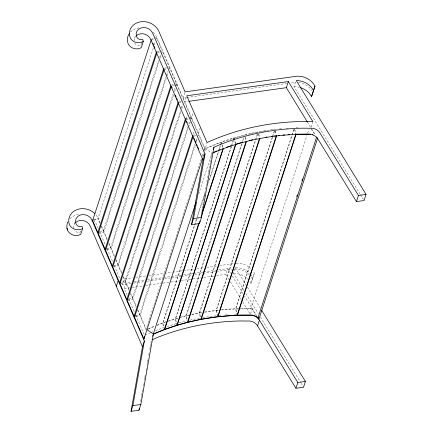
<?xml version="1.0" encoding="UTF-8"?>
<svg xmlns="http://www.w3.org/2000/svg" width="433" height="433" viewBox="0 0 433 433"><rect width="100%" height="100%" fill="white"/><g stroke="black" fill="none" stroke-linecap="round" stroke-linejoin="round"><path stroke-width="0.32" stroke-dasharray="2.17 1.62" d="M73.67 228.023L73.675 226.264A8.617 7.377 18 0 1 74.757 223.531M134.192 40.767L134.198 39.592A8.617 7.377 18 0 1 135.275 36.865M140.509 401.629L141.445 396.33M141.564 395.67L142.858 388.385M143.328 385.738L143.686 383.752M144.389 379.779L144.741 377.793M144.86 377.127L145.331 374.48M146.04 370.507L146.392 368.521M147.096 364.548L147.447 362.562M147.566 361.901L148.037 359.249M148.746 355.276L149.098 353.29M149.802 349.317L150.159 347.331M150.273 346.671L151.214 341.372M201.264 213.637L202.087 209.004M202.206 208.338L204.793 193.773M204.912 193.113L207.499 178.542M207.618 177.882L208.56 172.583M208.674 171.923L210.205 163.311M210.324 162.651L211.266 157.352M211.385 156.692L211.97 153.379M202.861 156.87L203.683 153.093M204.371 149.948L204.647 148.687L198.677 134.917L198.26 136.2M74.167 224.565L74.79 222.643M134.69 37.898L135.285 36.058M80.652 231L80.235 232.277A4.584 3.924 18 0 1 74.481 230.237M141.553 43.159L140.757 45.611A4.584 3.924 18 0 1 134.706 43.024M141.748 42.548L142.343 40.707M99.828 223.125L97.961 218.811L153.282 48.166M154.327 44.956L155.366 41.747M156.194 39.181L156.611 37.898L161.953 50.223L161.536 51.505M99.655 232.104L103.298 231.135L158.624 60.49M159.663 57.28L160.703 54.076M107.151 240.017L103.747 232.158L159.068 61.513M160.107 58.309L161.357 54.455M161.563 53.816L162.397 51.251L169.206 66.963L168.789 68.246M106.908 248.845L110.556 247.871L166.088 76.587M166.294 75.943L167.75 71.456M114.404 256.758L111 248.899L166.321 78.254M167.154 75.688L168.405 71.84M169.233 69.275L169.649 67.992L176.458 83.704L175.625 86.27M114.16 265.581L117.808 264.612L173.13 93.966M174.38 90.118L175.419 86.909M121.678 273.488L118.263 265.608L173.801 94.324M174.629 91.758L175.668 88.549M176.502 85.983L176.918 84.7L172.015 86.005M131.275 283.442L122.566 284.665L124.433 278.906L132.476 277.78M184.875 92.478L183.089 97.999L186.439 97.528M122.03 282.181L125.094 281.369L180.42 110.724M181.248 108.158L182.499 104.31M128.931 290.229L125.516 282.348L180.842 111.703M181.882 108.499L182.921 105.289M127.194 295.344L124.26 288.573L126.127 282.814L131.475 282.067M186.174 97.614L184.783 101.901L188.122 101.436M186.109 119.032L187.3 115.357M128.671 299.084L132.346 298.11L187.879 126.82M188.712 124.255L189.751 121.045M190.585 118.48L191.002 117.197L184.171 101.441M136.184 306.97L132.774 299.089L188.306 127.8M188.512 127.161L190.179 122.03M191.007 119.465L193.215 112.661M193.134 134.176L194.13 131.112M135.924 315.825L139.599 314.845L194.926 144.2M195.965 140.996L197.004 137.786M200.241 127.805L198.254 133.938L191.424 118.182L189.589 118.669M201.318 158.954L145.991 329.6L140.027 315.83L195.348 145.185M196.393 141.975L197.432 138.766M202.357 155.745L203.602 151.896M203.813 151.252L204.647 148.687M272.974 129.586A234.161 200.474 18 0 0 205.053 148.687L206.839 143.171M203.169 156.454L204.003 153.888M204.831 151.323L205.664 148.757L213.897 145.196L221.312 142.36L221.831 144.221M198.671 194.098L211.986 153.044L205.664 148.757M196.349 219.347L162.656 323.272L164.215 328.842M197.183 216.776L205.085 192.398M208.83 180.853L218.4 151.344M218.605 150.7L220.273 145.569M220.478 144.925L221.312 142.36M196.679 219.217L162.981 323.148L164.02 326.861M196.885 218.578L204.582 194.839M208.327 183.294L218.519 151.859M219.558 148.654L220.597 145.445M220.803 144.801L221.636 142.235L233.934 138.165L235.633 144.249M231.233 146.5L175.284 319.072L176.81 324.55M231.439 145.861L233.1 140.73M233.311 140.086L233.934 138.165M231.487 146.43L175.538 318.997L176.556 322.65M231.693 145.786L233.355 140.655M233.566 140.016L234.188 138.089L244.461 135.269M241.549 144.254L185.806 316.182L187.327 321.627M242.588 141.044L243.839 137.196M242.171 143.507L186.222 316.079L187.235 319.711M242.377 142.868L244.044 137.737M257.267 134.225L199.234 313.211L200.75 318.634M257.608 134.154L199.581 313.14L200.755 317.362M228.997 279.501L225.837 274.349L227.704 268.59L218.351 269.9M272.195 137.418L216.04 310.629L217.214 314.84M272.406 136.774L274.273 130.999M272.509 137.38L216.354 310.591L217.528 314.802M272.72 136.736L274.592 130.961M244.109 290.597L233.495 273.347L235.628 267.572A17.396 14.895 18 0 1 249.933 273.488M360.169 194.201L294.012 86.681L295.604 81.777M293.736 129.44L235.498 309.065L237.019 314.51M294.029 129.429L235.79 309.054L236.975 313.286M249.993 281.612A17.396 14.895 18 0 1 251.005 283.323L254.333 273.212A17.396 14.895 18 0 0 253.321 271.502M251.005 283.323L254.333 273.212M238.902 308.929L250.756 308.832L306.91 135.621M307.744 133.055L309.2 128.569M250.604 313.806L252.266 308.686L244.548 296.085M311.116 127.161L312.707 122.263M148.189 329.156L154.657 326.358M157.098 325.394L165.341 322.304M168.367 321.291L178.688 318.087M150.738 39.425L153.791 38.423M154.397 38.223L156.838 37.417L205.053 148.687M151.869 39.457L153.645 38.873M93.918 219.731L98.188 218.329L100.061 222.654M93.809 220.175L97.961 218.811M179.322 317.909L188.739 315.462M157.092 51.516L160.74 50.547M157.536 52.545L161.184 51.576M164.345 68.257L167.993 67.288M164.183 69.442L166.613 68.798M170.992 85.16L174.028 84.348M174.64 84.186L176.458 83.704M179.457 101.598L182.52 100.786M178.656 102.908L181.108 102.253M185.486 118.664L191.002 117.197M185.909 119.649L188.972 118.831M192.739 135.405L195.191 134.75M193.778 136.222L197.453 135.248M98.886 233.452L103.747 232.158M106.745 250.03L111 248.899M113.365 266.912L118.263 265.608M120.006 283.815L125.516 282.348M127.87 300.394L132.774 299.089M135.735 316.967L140.027 315.83M244.872 135.172L250.545 133.781M251.156 133.662L256.055 132.671M256.666 132.547L257.889 132.303M258.858 132.108L260.109 131.854M191.889 314.694L201.453 312.761M262.046 131.545L263.334 131.334M263.984 131.231L266.566 130.82M204.685 312.247L216.354 310.591A171.777 147.063 18 0 1 218.968 310.261M187.105 97.436L286.938 83.455M135.821 277.309L145.872 275.902M149.223 275.437L172.004 272.243M172.675 272.151L182.726 270.744M183.392 270.652L194.114 269.147M196.793 268.774L204.165 267.74M206.844 267.367L216.895 265.959M219.574 265.586L232.976 263.708A17.396 14.895 18 0 1 235 263.351M134.149 281.688L144.839 280.194M147.512 279.821L162.884 277.667M163.55 277.575L170.9 276.546M171.571 276.449L180.924 275.139M183.597 274.766L192.956 273.456M193.621 273.364L202.98 272.054M203.645 271.956L215.677 270.273M133.959 283.068L144.676 281.569M147.355 281.19L162.099 279.128M164.778 278.755L170.808 277.91M171.479 277.813L180.859 276.503M181.524 276.406L192.247 274.906M194.926 274.533L202.298 273.499M202.969 273.407L215.699 271.621M216.365 271.529L231.108 269.467A17.396 14.895 18 0 1 232.11 269.261M124.26 288.573L129.608 287.821M132.281 287.447L142.971 285.953M145.645 285.574L162.353 283.236M163.019 283.144L170.369 282.116M171.04 282.018L180.393 280.708M181.064 280.616L192.425 279.025M193.091 278.933L201.112 277.807M203.786 277.434L213.81 276.032M216.484 275.659L225.837 274.349M294.012 86.681L294.283 86.66A17.396 14.895 18 0 1 299.539 87.336M233.495 273.347L233.76 273.331A17.396 14.895 18 0 1 248.066 279.247M238.28 308.951L235.498 309.065A171.777 147.063 18 0 0 221.588 309.974M250.756 308.832L252.071 308.956L255.773 314.905M96.196 215.104L98.188 218.329M311.587 128.855L315.278 134.793M311.062 128.585L314.764 134.533M257.299 316.777L252.266 308.686L250.745 308.545A234.161 200.474 18 0 0 240.726 308.561M360.521 194.774L363.352 199.375M235.363 267.589L247.037 286.565M247.389 287.139L260.477 308.41M245.879 293.471L258.257 313.595M260.379 317.043L300.713 382.593M301.065 383.167L303.544 387.194M307.408 122.046L310.564 127.205M227.704 268.59L230.513 273.174M232.267 276.038L243.14 293.796M230.399 281.796L241.273 299.549M242.68 301.844L250.047 313.871M176.918 84.7L183.744 100.456M101.668 226.362L107.292 239.346M108.899 243.054L114.794 256.655M116.131 259.746L121.754 272.725M123.362 276.433L129.061 289.585M130.393 292.665L136.265 306.207M137.862 309.898L146.132 328.983M101.165 226.205L103.298 231.135M108.721 243.644L110.556 247.871M115.714 259.778L117.808 264.612M123.253 277.125L125.094 281.369M130.506 293.866L132.346 298.11M137.499 309.996L139.599 314.845M98.194 228.413L96.321 224.088A15.464 13.239 18 0 0 93.431 219.775M99.53 231.503L105.425 245.105M107.032 248.813L112.656 261.792M114.263 265.499L120.157 279.101M121.765 282.809L122.566 284.665M128.796 299.035L134.398 311.96M135.729 315.04L144.53 335.353M294.781 129.353L296.134 134.192M294.489 129.364L295.842 134.208M275.345 130.885L276.351 134.49M275.025 130.923L276.032 134.528M258.739 134.041L259.746 137.656M258.393 134.111L259.405 137.726M245.381 136.985L246.393 140.617M245.138 137.689L245.982 140.714M234.188 138.089L235.888 144.173M222.502 145.331L223.363 148.427M222.005 144.839L223.038 148.551M291.625 82.8A17.396 14.895 18 0 1 295.739 82.313M298.38 82.476A17.396 14.895 18 0 1 311.971 90.594M130.501 32.08A15.464 13.239 18 0 1 138.923 27.891M153.093 32.269A15.464 13.239 18 0 1 156.838 37.417M273.624 129.505A234.161 200.474 18 0 1 277.553 129.05M279.523 128.845A234.161 200.474 18 0 1 282.814 128.541M286.11 128.276A234.161 200.474 18 0 1 288.757 128.098M296.053 127.746A234.161 200.474 18 0 1 298.716 127.67M234.172 269.017A17.396 14.895 18 0 1 249.527 274.901M251.454 277.261A17.396 14.895 18 0 1 252.466 278.971M69.984 218.746A15.464 13.239 18 0 1 78.4 214.557M145.147 335.077A234.161 200.474 18 0 1 150.089 332.901M150.716 332.636A234.161 200.474 18 0 1 153.217 331.597M155.571 330.655A234.161 200.474 18 0 1 163.317 327.77M166.943 326.531A234.161 200.474 18 0 1 176.134 323.678M179.24 322.812A234.161 200.474 18 0 1 186.758 320.896M189.919 320.171A234.161 200.474 18 0 1 199.494 318.239M202.714 317.676A234.161 200.474 18 0 1 217.036 315.717M219.001 315.511A234.161 200.474 18 0 1 221.631 315.262M224.927 314.991A234.161 200.474 18 0 1 228.895 314.726M234.204 314.461A234.161 200.474 18 0 1 236.196 314.39M250.626 274.246A17.396 14.895 18 0 1 252.872 277.564M236.039 263.259A17.396 14.895 18 0 1 250.653 268.422M148.243 328.761A234.161 200.474 18 0 1 155.084 325.843M156.849 325.134A234.161 200.474 18 0 1 167.598 321.178M168.204 320.972A234.161 200.474 18 0 1 179.863 317.394M180.485 317.227A234.161 200.474 18 0 1 188.626 315.137M191.787 314.412A234.161 200.474 18 0 1 201.361 312.48M204.582 311.922A234.161 200.474 18 0 1 218.898 309.958M221.528 309.692A234.161 200.474 18 0 1 239.395 308.594"/><path stroke-width="0.65" d="M261.543 310.136L305.411 381.435L303.544 387.194L295.934 388.26L297.801 382.501L258.885 319.332A9.391 8.038 18 0 0 251.822 315.284L241.592 315.229A226.508 193.924 18 0 0 158.754 331.943L153.32 334.292L140.844 404.476L138.977 410.235L131.026 411.35L142.506 346.757L144.373 340.998L92.088 220.332L90.925 218.351A8.617 7.377 18 0 0 81.913 214.692A8.617 7.377 18 0 0 75.542 220.505L75.845 223.368A4.584 3.924 18 0 0 82.102 226.524L82.649 228.472L80.782 234.231A8.563 7.334 18 0 1 76.668 235.536L75.153 235.503A8.563 7.334 18 0 1 67.802 230.821L66.953 228.196A15.464 13.239 18 0 1 67.851 221.94M131.026 411.35L132.893 405.591L144.373 340.998M138.977 410.235L139.329 408.249M300.567 87.639A17.396 14.895 18 0 1 311.527 96.656L313.514 90.524A17.396 14.895 18 0 0 296.269 80.533L366.047 194.395L364.061 200.528L356.456 201.594L358.443 195.462L319.527 132.292A9.391 8.038 18 0 0 312.458 128.244L302.234 128.19A226.508 193.924 18 0 0 219.39 144.903L213.956 147.252L201.486 217.442L199.494 223.569L191.543 224.684L203.023 160.086L205.015 153.959L152.73 33.292L151.566 31.311A8.617 7.377 18 0 0 142.554 27.658A8.617 7.377 18 0 0 136.184 33.465L136.487 36.329A4.584 3.924 18 0 0 142.744 39.484L143.291 41.433L141.299 47.565A8.563 7.334 18 0 1 137.191 48.869L135.67 48.837A8.563 7.334 18 0 1 128.325 44.155L127.47 41.53A15.464 13.239 18 0 1 129.299 33.595M191.543 224.684L193.529 218.551L205.015 153.959M199.494 223.569L199.965 220.922M193.161 136.384L134.511 317.297L143.935 339.039L144.481 336.522M151.274 39.652L92.624 220.565L97.831 232.586L99.049 232.267M97.831 232.586L156.486 51.679M156.93 52.707L98.275 233.614L105.084 249.327L106.302 249.002M105.084 249.327L163.739 68.419M164.183 69.442L105.533 250.355L112.342 266.068L170.786 85.799M116.32 286.327L118.187 280.568M120.802 282.511L119.578 282.836L178.234 101.923M178.656 102.908L120.006 283.815L126.831 299.576L128.054 299.246M126.831 299.576L185.486 118.664M185.909 119.649L127.259 300.556L134.084 316.312L135.312 315.987M134.084 316.312L192.739 135.405M143.935 339.039L202.547 158.381M147.014 329.665L153.331 333.951L195.97 202.438M152.697 336.208L153.32 334.292M213.166 149.704L213.956 147.252M198.915 222.968L164.388 329.459L153.331 333.951M202.032 213.345L223.038 148.551M235.633 144.249L176.978 325.156L164.713 329.334L199.028 223.488M201.112 217.068L223.363 148.427M246.15 141.32L187.494 322.228L177.232 325.086L235.888 144.173L242.366 142.305M246.566 141.218L187.911 322.13L200.917 319.24L259.573 138.327M259.914 138.257L201.264 319.17L217.718 316.642L276.373 135.735L274.533 135.951M307.408 122.046L286.359 87.683L288.346 81.55L186.769 95.774L207.039 142.56A234.161 200.474 18 0 1 311.381 121.505L312.902 121.646L288.346 81.55M295.842 134.208L237.187 315.116L218.032 316.604L276.687 135.697M316.94 137.456L317.541 138.425L258.885 319.332L257.635 317.319L258.625 318.542L257.397 317.367A9.721 8.324 18 0 0 251.838 314.997L237.479 315.105L296.134 134.192M143.291 41.433A8.563 7.334 18 0 1 139.177 42.743L137.662 42.705A8.563 7.334 18 0 1 130.311 38.023L129.456 35.403A15.464 13.239 18 0 1 140.909 21.764A15.464 13.239 18 0 1 158.824 31.29L185.075 91.866L293.612 76.668A17.396 14.895 18 0 1 314.975 86.178L311.527 96.656M296.735 196.712L297.357 194.79M301.936 180.675L302.559 178.748M257.987 317.882L316.637 136.974M295.934 388.26L257.559 325.881L259.427 320.128M313.514 90.524L314.975 86.178M214.324 152.032L216.662 151.02M212.576 153.12L217.404 151.03A226.508 193.924 18 0 1 300.248 134.317L310.472 134.371A9.391 8.038 18 0 1 317.541 138.425L356.456 201.594M152.053 339.786L156.887 337.697A226.508 193.924 18 0 1 239.73 320.983L249.955 321.042A9.391 8.038 18 0 1 257.018 325.091L257.559 325.881M218.405 150.321L220.143 149.661M226.497 147.258L230.903 145.786M92.088 220.332L93.306 219.932M249.056 140.611L252.796 139.697M265.835 137.223L267.085 137.023M188.788 101.344L286.359 87.683M193.529 218.551L201.486 217.442M358.443 195.462L366.047 194.395M132.893 405.591L140.844 404.476M297.801 382.501L305.411 381.435M271.469 136.319L272.698 136.173M278.522 135.475L279.75 135.329M282.89 135.031L284.806 134.88M287.999 134.625L289.921 134.468M296.713 134.17L309.054 134.013M309.682 134.013L310.493 134.089M94.876 213.713L93.988 212.782A15.464 13.239 18 0 0 76.852 209.675A15.464 13.239 18 0 0 68.82 222.443L69.67 225.063A8.563 7.334 18 0 0 77.02 229.744L78.535 229.782A8.563 7.334 18 0 0 82.649 228.472M152.838 43.262L153.618 45.064M154.143 46.266L154.922 48.074M172.193 87.986L171.403 86.167L112.748 267.08L119.578 282.836M175.343 95.26L176.128 97.079M176.653 98.291L177.443 100.11M186.699 121.467L187.224 122.674M193.946 138.197L194.736 140.011M195.256 141.218L196.041 143.031M196.566 144.238L197.351 146.051M197.876 147.258L198.66 149.071M203.023 160.086L150.738 39.425L149.58 37.438A8.617 7.377 18 0 0 136.049 35.944M142.506 346.757L90.221 226.091L89.057 224.11A8.617 7.377 18 0 0 75.526 222.611M237.143 313.893L237.479 315.105M217.696 315.403L218.032 316.604M176.897 323.868L177.232 325.086M164.367 328.1L164.713 329.334M66.953 228.196L67.467 230.037M312.204 134.452A9.721 8.324 18 0 1 313.037 134.733"/></g></svg>
